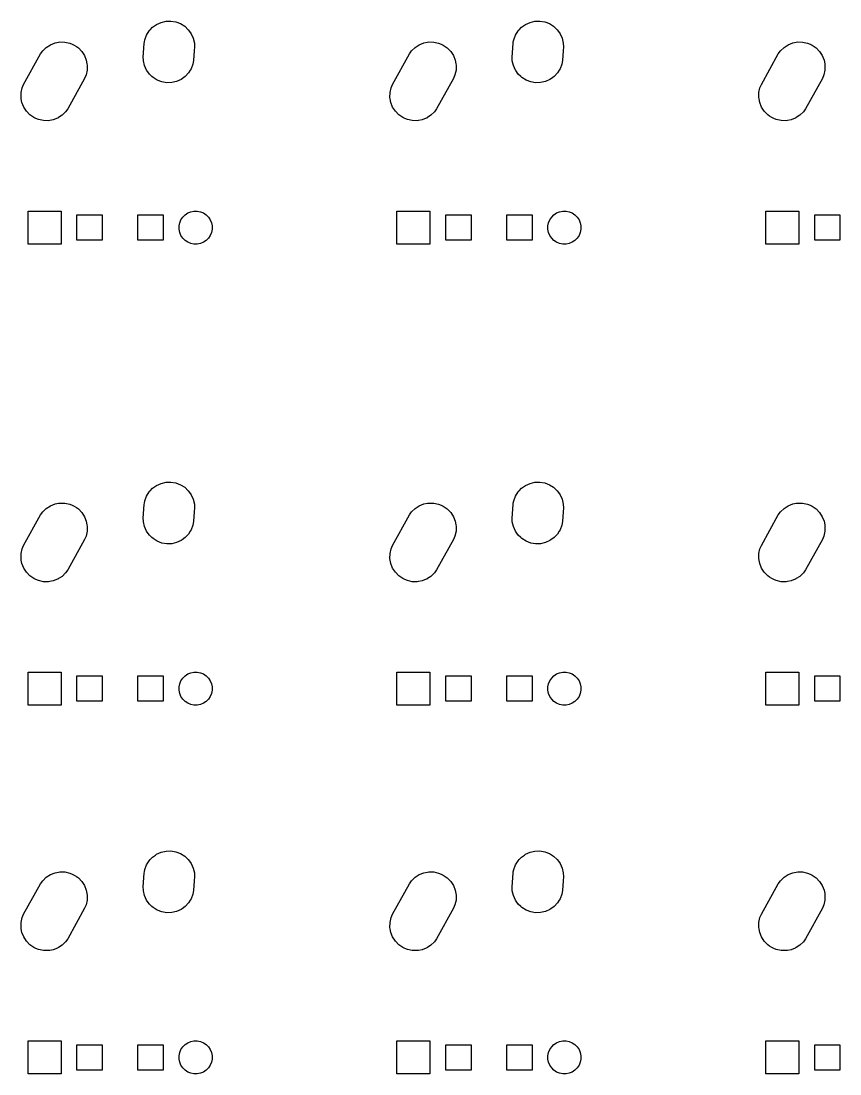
# Model space of a CAD drawing. Extents: x -4 to 377, y -2 to 110.
# Drawn here: x -4.4 to 37.9, y 55.3 to 109.7 of the extents above; entities that cross this region are included whole.
import ezdxf

# ---------------------------------------------------------------- set-up
doc = ezdxf.new("R2010")
doc.units = 0
doc.header["$MEASUREMENT"] = 0
doc.layers.add('BLACK', color=7, linetype='CONTINUOUS')

msp = doc.modelspace()

# ---------------------------------------------------------------- linework, layer by layer
at = {"layer": 'BLACK', "linetype": 'CONTINUOUS'}
for p, q in [((2.28195, 109.219), (2.40034, 109.344)), ((2.40034, 109.344), (2.5566, 109.456)), ((2.5566, 109.456), (2.60904, 109.493)), ((2.60904, 109.493), (2.84275, 109.598)), ((2.84275, 109.598), (3.09248, 109.656)), ((2.84275, 109.598), (2.84275, 109.598)), ((3.09248, 109.656), (3.34863, 109.664)), ((3.34863, 109.664), (3.34864, 109.664)), ((3.34864, 109.664), (3.60138, 109.621)), ((3.60138, 109.621), (3.84099, 109.53)), ((3.84099, 109.53), (4.05826, 109.394)), ((4.05826, 109.394), (4.24485, 109.219)), ((21.3319, 109.219), (21.4503, 109.344)), ((21.4503, 109.344), (21.6066, 109.456)), ((21.6066, 109.456), (21.659, 109.493)), ((21.659, 109.493), (21.8927, 109.598)), ((21.8927, 109.598), (21.8928, 109.598)), ((21.8928, 109.598), (22.1425, 109.656)), ((22.1425, 109.656), (22.3986, 109.664)), ((22.3986, 109.664), (22.3986, 109.664)), ((22.3986, 109.664), (22.6514, 109.621)), ((22.6514, 109.621), (22.891, 109.53)), ((22.891, 109.53), (23.1083, 109.394)), ((23.1083, 109.394), (23.2949, 109.219)), ((1.99787, 108.701), (2.08876, 108.941)), ((2.08876, 108.941), (2.22466, 109.158)), ((2.22466, 109.158), (2.28195, 109.219)), ((4.24485, 109.219), (4.35621, 109.062)), ((4.35621, 109.062), (4.39358, 109.01)), ((4.39358, 109.01), (4.49873, 108.776)), ((4.49873, 108.776), (4.49874, 108.776)), ((4.49874, 108.776), (4.55628, 108.527)), ((21.0479, 108.701), (21.1388, 108.941)), ((21.1388, 108.941), (21.2747, 109.158)), ((21.2747, 109.158), (21.3319, 109.219)), ((23.2949, 109.219), (23.4062, 109.062)), ((23.4062, 109.062), (23.4436, 109.01)), ((23.4436, 109.01), (23.5487, 108.776)), ((23.5487, 108.776), (23.5487, 108.776)), ((23.5487, 108.776), (23.6063, 108.527)), ((-3.27658, 108.125), (-3.09246, 108.304)), ((-3.09246, 108.304), (-2.87711, 108.443)), ((-2.87711, 108.443), (-2.63879, 108.537)), ((-2.63879, 108.537), (-2.45984, 108.57)), ((-2.45984, 108.57), (-2.38667, 108.583)), ((-2.38667, 108.583), (-2.13042, 108.579)), ((-2.13042, 108.579), (-1.87991, 108.525)), ((-1.87991, 108.525), (-1.74664, 108.467)), ((-1.74664, 108.467), (-1.64476, 108.423)), ((-1.64476, 108.423), (-1.53331, 108.346)), ((-1.53331, 108.346), (-1.434, 108.277)), ((-1.434, 108.277), (-1.434, 108.277)), ((-1.434, 108.277), (-1.25574, 108.093)), ((1.91794, 107.805), (1.96608, 108.512)), ((1.96608, 108.512), (1.97804, 108.583)), ((1.97804, 108.583), (1.99787, 108.701)), ((4.56206, 108.335), (4.5478, 108.125)), ((4.55628, 108.527), (4.56206, 108.335)), ((15.7734, 108.125), (15.9575, 108.304)), ((15.9575, 108.304), (16.1729, 108.443)), ((16.1729, 108.443), (16.4112, 108.537)), ((16.4112, 108.537), (16.5902, 108.57)), ((16.5902, 108.57), (16.6633, 108.583)), ((16.6633, 108.583), (16.9196, 108.579)), ((16.9196, 108.579), (17.1701, 108.525)), ((17.1701, 108.525), (17.3034, 108.467)), ((17.3034, 108.467), (17.4052, 108.423)), ((17.4052, 108.423), (17.5167, 108.346)), ((17.5167, 108.346), (17.616, 108.277)), ((17.616, 108.277), (17.616, 108.277)), ((17.616, 108.277), (17.7943, 108.093)), ((20.9679, 107.805), (21.0161, 108.512)), ((21.0161, 108.512), (21.028, 108.583)), ((21.028, 108.583), (21.0479, 108.701)), ((23.6121, 108.335), (23.5978, 108.125)), ((23.6063, 108.527), (23.6121, 108.335)), ((34.8234, 108.125), (35.0075, 108.304)), ((35.0075, 108.304), (35.2229, 108.443)), ((35.2229, 108.443), (35.4612, 108.537)), ((35.4612, 108.537), (35.6402, 108.57)), ((35.6402, 108.57), (35.7133, 108.583)), ((35.7133, 108.583), (35.9696, 108.579)), ((35.9696, 108.579), (36.2201, 108.525)), ((36.2201, 108.525), (36.3534, 108.467)), ((36.3534, 108.467), (36.4552, 108.423)), ((36.4552, 108.423), (36.5667, 108.346)), ((36.5667, 108.346), (36.666, 108.277)), ((36.666, 108.277), (36.666, 108.277)), ((36.666, 108.277), (36.8443, 108.093)), ((-4.25881, 106.396), (-3.38585, 107.968)), ((-3.38585, 107.968), (-3.27658, 108.125)), ((-3.27658, 108.125), (-3.27658, 108.125)), ((-1.25574, 108.093), (-1.11682, 107.878)), ((-1.11682, 107.878), (-1.02258, 107.639)), ((1.92295, 107.639), (1.91794, 107.805)), ((4.5478, 108.125), (4.51392, 107.628)), ((14.7912, 106.396), (15.6642, 107.968)), ((15.6642, 107.968), (15.7734, 108.125)), ((15.7734, 108.125), (15.7734, 108.125)), ((17.7943, 108.093), (17.9332, 107.878)), ((17.9332, 107.878), (18.0274, 107.639)), ((20.9729, 107.639), (20.9679, 107.805)), ((23.5978, 108.125), (23.5639, 107.628)), ((33.8412, 106.396), (34.7142, 107.968)), ((34.7142, 107.968), (34.8234, 108.125)), ((34.8234, 108.125), (34.8234, 108.125)), ((36.8443, 108.093), (36.9832, 107.878)), ((36.9832, 107.878), (37.0774, 107.639)), ((-0.98079, 107.131), (-1.03483, 106.88)), ((-1.02258, 107.639), (-0.98998, 107.46)), ((-0.98998, 107.46), (-0.97665, 107.387)), ((-0.97665, 107.387), (-0.98079, 107.131)), ((1.92372, 107.613), (1.92295, 107.639)), ((1.98126, 107.364), (1.92372, 107.613)), ((2.08642, 107.13), (1.98126, 107.364)), ((2.1002, 107.111), (2.08642, 107.13)), ((4.34782, 107.13), (4.25533, 106.982)), ((4.39123, 107.199), (4.34782, 107.13)), ((4.48213, 107.439), (4.39123, 107.199)), ((4.51392, 107.628), (4.48213, 107.439)), ((18.0692, 107.131), (18.0152, 106.88)), ((18.0274, 107.639), (18.06, 107.46)), ((18.06, 107.46), (18.0734, 107.387)), ((18.0734, 107.387), (18.0692, 107.131)), ((20.9737, 107.613), (20.9729, 107.639)), ((21.0313, 107.364), (20.9737, 107.613)), ((21.1364, 107.13), (21.0313, 107.364)), ((21.1502, 107.111), (21.1364, 107.13)), ((23.3978, 107.13), (23.3053, 106.982)), ((23.4412, 107.199), (23.3978, 107.13)), ((23.5321, 107.439), (23.4412, 107.199)), ((23.5639, 107.628), (23.5321, 107.439)), ((37.1192, 107.131), (37.0652, 106.88)), ((37.0774, 107.639), (37.11, 107.46)), ((37.11, 107.46), (37.1234, 107.387)), ((37.1234, 107.387), (37.1192, 107.131)), ((-1.11119, 106.704), (-1.98415, 105.132)), ((-1.03483, 106.88), (-1.11119, 106.704)), ((2.23515, 106.921), (2.1002, 107.111)), ((2.3687, 106.796), (2.23515, 106.921)), ((2.42173, 106.746), (2.3687, 106.796)), ((2.63901, 106.61), (2.42173, 106.746)), ((2.87862, 106.519), (2.63901, 106.61)), ((3.87096, 106.647), (3.63725, 106.542)), ((3.94957, 106.703), (3.87096, 106.647)), ((4.07966, 106.796), (3.94957, 106.703)), ((4.25533, 106.982), (4.07966, 106.796)), ((17.9388, 106.704), (17.0658, 105.132)), ((18.0152, 106.88), (17.9388, 106.704)), ((21.2851, 106.921), (21.1502, 107.111)), ((21.4187, 106.796), (21.2851, 106.921)), ((21.4717, 106.746), (21.4187, 106.796)), ((21.689, 106.61), (21.4717, 106.746)), ((21.9286, 106.519), (21.689, 106.61)), ((22.921, 106.647), (22.6873, 106.542)), ((22.9996, 106.703), (22.921, 106.647)), ((23.1297, 106.796), (22.9996, 106.703)), ((23.3053, 106.982), (23.1297, 106.796)), ((36.9888, 106.704), (36.1158, 105.132)), ((37.0652, 106.88), (36.9888, 106.704)), ((-4.38921, 105.969), (-4.33517, 106.22)), ((-4.33517, 106.22), (-4.25881, 106.396)), ((3.13136, 106.476), (2.87862, 106.519)), ((3.13137, 106.476), (3.13136, 106.476)), ((3.38752, 106.484), (3.13137, 106.476)), ((3.63725, 106.542), (3.38752, 106.484)), ((3.63725, 106.542), (3.63725, 106.542)), ((14.6608, 105.969), (14.7148, 106.22)), ((14.7148, 106.22), (14.7912, 106.396)), ((22.1814, 106.476), (21.9286, 106.519)), ((22.4375, 106.484), (22.1814, 106.476)), ((22.1814, 106.476), (22.1814, 106.476)), ((22.6872, 106.542), (22.4375, 106.484)), ((22.6873, 106.542), (22.6872, 106.542)), ((33.7108, 105.969), (33.7648, 106.22)), ((33.7648, 106.22), (33.8412, 106.396)), ((-4.39335, 105.713), (-4.38921, 105.969)), ((-4.38002, 105.64), (-4.39335, 105.713)), ((-4.34742, 105.461), (-4.38002, 105.64)), ((14.6566, 105.713), (14.6608, 105.969)), ((14.67, 105.64), (14.6566, 105.713)), ((14.7026, 105.461), (14.67, 105.64)), ((33.7066, 105.713), (33.7108, 105.969)), ((33.72, 105.64), (33.7066, 105.713)), ((33.7526, 105.461), (33.72, 105.64)), ((-4.25318, 105.222), (-4.34742, 105.461)), ((-4.11426, 105.007), (-4.25318, 105.222)), ((-3.936, 104.823), (-4.11426, 105.007)), ((-2.09342, 104.975), (-2.27754, 104.796)), ((-1.98415, 105.132), (-2.09342, 104.975)), ((-2.09342, 104.975), (-2.09342, 104.975)), ((14.7968, 105.222), (14.7026, 105.461)), ((14.9357, 105.007), (14.7968, 105.222)), ((15.114, 104.823), (14.9357, 105.007)), ((16.9566, 104.975), (16.7725, 104.796)), ((17.0658, 105.132), (16.9566, 104.975)), ((16.9566, 104.975), (16.9566, 104.975)), ((33.8468, 105.222), (33.7526, 105.461)), ((33.9857, 105.007), (33.8468, 105.222)), ((34.164, 104.823), (33.9857, 105.007)), ((36.0066, 104.975), (35.8225, 104.796)), ((36.1158, 105.132), (36.0066, 104.975)), ((36.0066, 104.975), (36.0066, 104.975)), ((-3.83669, 104.754), (-3.936, 104.823)), ((-3.936, 104.823), (-3.936, 104.823)), ((-3.72524, 104.677), (-3.83669, 104.754)), ((-3.62336, 104.633), (-3.72524, 104.677)), ((-3.49009, 104.575), (-3.62336, 104.633)), ((-3.23957, 104.521), (-3.49009, 104.575)), ((-2.98333, 104.517), (-3.23957, 104.521)), ((-2.91016, 104.53), (-2.98333, 104.517)), ((-2.73121, 104.563), (-2.91016, 104.53)), ((-2.51545, 104.648), (-2.73121, 104.563)), ((-2.49289, 104.657), (-2.51545, 104.648)), ((-2.46205, 104.677), (-2.49289, 104.657)), ((-2.27754, 104.796), (-2.46205, 104.677)), ((15.2133, 104.754), (15.114, 104.823)), ((15.114, 104.823), (15.114, 104.823)), ((15.3248, 104.677), (15.2133, 104.754)), ((15.4266, 104.633), (15.3248, 104.677)), ((15.5599, 104.575), (15.4266, 104.633)), ((15.8104, 104.521), (15.5599, 104.575)), ((16.0667, 104.517), (15.8104, 104.521)), ((16.1398, 104.53), (16.0667, 104.517)), ((16.3188, 104.563), (16.1398, 104.53)), ((16.5345, 104.648), (16.3188, 104.563)), ((16.5571, 104.657), (16.5345, 104.648)), ((16.588, 104.677), (16.5571, 104.657)), ((16.7725, 104.796), (16.588, 104.677)), ((34.2633, 104.754), (34.164, 104.823)), ((34.164, 104.823), (34.164, 104.823)), ((34.3748, 104.677), (34.2633, 104.754)), ((34.4766, 104.633), (34.3748, 104.677)), ((34.6099, 104.575), (34.4766, 104.633)), ((34.8604, 104.521), (34.6099, 104.575)), ((35.1167, 104.517), (34.8604, 104.521)), ((35.1898, 104.53), (35.1167, 104.517)), ((35.3688, 104.563), (35.1898, 104.53)), ((35.5845, 104.648), (35.3688, 104.563)), ((35.6071, 104.657), (35.5845, 104.648)), ((35.638, 104.677), (35.6071, 104.657)), ((35.8225, 104.796), (35.638, 104.677)), ((-4.031, 98.149), (-4.031, 99.851)), ((-4.031, 99.851), (-2.329, 99.851)), ((-2.329, 99.851), (-2.329, 98.149)), ((-1.506, 98.349), (-1.506, 99.651)), ((-1.506, 99.651), (-0.204, 99.651)), ((-0.204, 99.651), (-0.204, 98.349)), ((1.644, 98.349), (1.644, 99.651)), ((1.644, 99.651), (2.946, 99.651)), ((2.946, 99.651), (2.946, 98.349)), ((3.86585, 99.4031), (3.95898, 99.5425)), ((3.95898, 99.5425), (4.07752, 99.661)), ((4.07752, 99.661), (4.2169, 99.7541)), ((4.2169, 99.7541), (4.37177, 99.8183)), ((4.37177, 99.8183), (4.53618, 99.851)), ((4.53618, 99.851), (4.70382, 99.851)), ((4.70382, 99.851), (4.86823, 99.8183)), ((4.86823, 99.8183), (5.0231, 99.7541)), ((5.0231, 99.7541), (5.16248, 99.661)), ((5.16248, 99.661), (5.28102, 99.5425)), ((5.28102, 99.5425), (5.37415, 99.4031)), ((15.019, 98.149), (15.019, 99.851)), ((15.019, 99.851), (16.721, 99.851)), ((16.721, 99.851), (16.721, 98.149)), ((17.544, 98.349), (17.544, 99.651)), ((17.544, 99.651), (18.846, 99.651)), ((18.846, 99.651), (18.846, 98.349)), ((20.694, 98.349), (20.694, 99.651)), ((20.694, 99.651), (21.996, 99.651)), ((21.996, 99.651), (21.996, 98.349)), ((22.9159, 99.4031), (23.009, 99.5425)), ((23.009, 99.5425), (23.1275, 99.661)), ((23.1275, 99.661), (23.2669, 99.7541)), ((23.2669, 99.7541), (23.4218, 99.8183)), ((23.4218, 99.8183), (23.5862, 99.851)), ((23.5862, 99.851), (23.7538, 99.851)), ((23.7538, 99.851), (23.9182, 99.8183)), ((23.9182, 99.8183), (24.0731, 99.7541)), ((24.0731, 99.7541), (24.2125, 99.661)), ((24.2125, 99.661), (24.331, 99.5425)), ((24.331, 99.5425), (24.4241, 99.4031)), ((34.069, 98.149), (34.069, 99.851)), ((34.069, 99.851), (35.771, 99.851)), ((35.771, 99.851), (35.771, 98.149)), ((36.594, 98.349), (36.594, 99.651)), ((36.594, 99.651), (37.896, 99.651)), ((37.896, 99.651), (37.896, 98.349)), ((3.769, 99.0838), (3.8017, 99.2482)), ((3.769, 98.9162), (3.769, 99.0838)), ((3.8017, 99.2482), (3.86585, 99.4031)), ((5.37415, 99.4031), (5.4383, 99.2482)), ((5.4383, 99.2482), (5.471, 99.0838)), ((5.471, 99.0838), (5.471, 98.9162)), ((22.819, 99.0838), (22.8517, 99.2482)), ((22.819, 98.9162), (22.819, 99.0838)), ((22.8517, 99.2482), (22.9159, 99.4031)), ((24.4241, 99.4031), (24.4883, 99.2482)), ((24.4883, 99.2482), (24.521, 99.0838)), ((24.521, 99.0838), (24.521, 98.9162)), ((3.8017, 98.7518), (3.769, 98.9162)), ((3.86585, 98.5969), (3.8017, 98.7518)), ((3.95898, 98.4575), (3.86585, 98.5969)), ((4.07752, 98.339), (3.95898, 98.4575)), ((5.28102, 98.4575), (5.16248, 98.339)), ((5.37415, 98.5969), (5.28102, 98.4575)), ((5.4383, 98.7518), (5.37415, 98.5969)), ((5.471, 98.9162), (5.4383, 98.7518)), ((22.8517, 98.7518), (22.819, 98.9162)), ((22.9159, 98.5969), (22.8517, 98.7518)), ((23.009, 98.4575), (22.9159, 98.5969)), ((23.1275, 98.339), (23.009, 98.4575)), ((24.331, 98.4575), (24.2125, 98.339)), ((24.4241, 98.5969), (24.331, 98.4575)), ((24.4883, 98.7518), (24.4241, 98.5969)), ((24.521, 98.9162), (24.4883, 98.7518)), ((-2.329, 98.149), (-4.031, 98.149)), ((-0.204, 98.349), (-1.506, 98.349)), ((2.946, 98.349), (1.644, 98.349)), ((4.2169, 98.2459), (4.07752, 98.339)), ((4.37177, 98.1817), (4.2169, 98.2459)), ((4.53618, 98.149), (4.37177, 98.1817)), ((4.70382, 98.149), (4.53618, 98.149)), ((4.86823, 98.1817), (4.70382, 98.149)), ((5.0231, 98.2459), (4.86823, 98.1817)), ((5.16248, 98.339), (5.0231, 98.2459)), ((16.721, 98.149), (15.019, 98.149)), ((18.846, 98.349), (17.544, 98.349)), ((21.996, 98.349), (20.694, 98.349)), ((23.2669, 98.2459), (23.1275, 98.339)), ((23.4218, 98.1817), (23.2669, 98.2459)), ((23.5862, 98.149), (23.4218, 98.1817)), ((23.7538, 98.149), (23.5862, 98.149)), ((23.9182, 98.1817), (23.7538, 98.149)), ((24.0731, 98.2459), (23.9182, 98.1817)), ((24.2125, 98.339), (24.0731, 98.2459)), ((35.771, 98.149), (34.069, 98.149)), ((37.896, 98.349), (36.594, 98.349)), ((2.22466, 85.3479), (2.28195, 85.4087)), ((2.28195, 85.4087), (2.40034, 85.5345)), ((2.40034, 85.5345), (2.5566, 85.6458)), ((2.5566, 85.6458), (2.60904, 85.6832)), ((2.60904, 85.6832), (2.84275, 85.7883)), ((2.84275, 85.7883), (3.09248, 85.8459)), ((2.84275, 85.7883), (2.84275, 85.7883)), ((3.09248, 85.8459), (3.34863, 85.8536)), ((3.34863, 85.8536), (3.34864, 85.8536)), ((3.34864, 85.8536), (3.60138, 85.8112)), ((3.60138, 85.8112), (3.84099, 85.7203)), ((3.84099, 85.7203), (4.05826, 85.5844)), ((4.05826, 85.5844), (4.24485, 85.4087)), ((4.24485, 85.4087), (4.35621, 85.2524)), ((21.2747, 85.3479), (21.3319, 85.4087)), ((21.3319, 85.4087), (21.4503, 85.5345)), ((21.4503, 85.5345), (21.6066, 85.6458)), ((21.6066, 85.6458), (21.659, 85.6832)), ((21.659, 85.6832), (21.8927, 85.7883)), ((21.8927, 85.7883), (21.8928, 85.7883)), ((21.8928, 85.7883), (22.1425, 85.8459)), ((22.1425, 85.8459), (22.3986, 85.8536)), ((22.3986, 85.8536), (22.3986, 85.8536)), ((22.3986, 85.8536), (22.6514, 85.8112)), ((22.6514, 85.8112), (22.891, 85.7203)), ((22.891, 85.7203), (23.1083, 85.5844)), ((23.1083, 85.5844), (23.2949, 85.4087)), ((23.2949, 85.4087), (23.4062, 85.2524)), ((1.97804, 84.7729), (1.99787, 84.891)), ((1.99787, 84.891), (2.08876, 85.1306)), ((2.08876, 85.1306), (2.22466, 85.3479)), ((4.35621, 85.2524), (4.39358, 85.2)), ((4.39358, 85.2), (4.49873, 84.9663)), ((4.49873, 84.9663), (4.49874, 84.9663)), ((4.49874, 84.9663), (4.55628, 84.7166)), ((21.028, 84.7729), (21.0479, 84.891)), ((21.0479, 84.891), (21.1388, 85.1306)), ((21.1388, 85.1306), (21.2747, 85.3479)), ((23.4062, 85.2524), (23.4436, 85.2)), ((23.4436, 85.2), (23.5487, 84.9663)), ((23.5487, 84.9663), (23.5487, 84.9663)), ((23.5487, 84.9663), (23.6063, 84.7166)), ((-3.38585, 84.1575), (-3.27658, 84.3155)), ((-3.27658, 84.3155), (-3.09246, 84.4938)), ((-3.27658, 84.3155), (-3.27658, 84.3155)), ((-3.09246, 84.4938), (-2.87711, 84.6327)), ((-2.87711, 84.6327), (-2.63879, 84.7269)), ((-2.63879, 84.7269), (-2.45984, 84.7595)), ((-2.45984, 84.7595), (-2.38667, 84.7729)), ((-2.38667, 84.7729), (-2.13042, 84.7687)), ((-2.13042, 84.7687), (-1.87991, 84.7147)), ((-1.87991, 84.7147), (-1.74664, 84.6569)), ((-1.74664, 84.6569), (-1.64476, 84.6128)), ((-1.64476, 84.6128), (-1.53331, 84.5357)), ((-1.53331, 84.5357), (-1.434, 84.467)), ((-1.434, 84.467), (-1.434, 84.467)), ((-1.434, 84.467), (-1.25574, 84.2829)), ((-1.25574, 84.2829), (-1.11682, 84.0675)), ((1.91794, 83.9954), (1.96608, 84.7016)), ((1.96608, 84.7016), (1.97804, 84.7729)), ((4.5478, 84.3155), (4.51392, 83.8184)), ((4.56206, 84.5246), (4.5478, 84.3155)), ((4.55628, 84.7166), (4.56206, 84.5246)), ((15.6642, 84.1575), (15.7734, 84.3155)), ((15.7734, 84.3155), (15.9575, 84.4938)), ((15.7734, 84.3155), (15.7734, 84.3155)), ((15.9575, 84.4938), (16.1729, 84.6327)), ((16.1729, 84.6327), (16.4112, 84.7269)), ((16.4112, 84.7269), (16.5902, 84.7595)), ((16.5902, 84.7595), (16.6633, 84.7729)), ((16.6633, 84.7729), (16.9196, 84.7687)), ((16.9196, 84.7687), (17.1701, 84.7147)), ((17.1701, 84.7147), (17.3034, 84.6569)), ((17.3034, 84.6569), (17.4052, 84.6128)), ((17.4052, 84.6128), (17.5167, 84.5357)), ((17.5167, 84.5357), (17.616, 84.467)), ((17.616, 84.467), (17.616, 84.467)), ((17.616, 84.467), (17.7943, 84.2829)), ((17.7943, 84.2829), (17.9332, 84.0675)), ((20.9679, 83.9954), (21.0161, 84.7016)), ((21.0161, 84.7016), (21.028, 84.7729)), ((23.5978, 84.3155), (23.5639, 83.8184)), ((23.6121, 84.5246), (23.5978, 84.3155)), ((23.6063, 84.7166), (23.6121, 84.5246)), ((34.7142, 84.1575), (34.8234, 84.3155)), ((34.8234, 84.3155), (35.0075, 84.4938)), ((34.8234, 84.3155), (34.8234, 84.3155)), ((35.0075, 84.4938), (35.2229, 84.6327)), ((35.2229, 84.6327), (35.4612, 84.7269)), ((35.4612, 84.7269), (35.6402, 84.7595)), ((35.6402, 84.7595), (35.7133, 84.7729)), ((35.7133, 84.7729), (35.9696, 84.7687)), ((35.9696, 84.7687), (36.2201, 84.7147)), ((36.2201, 84.7147), (36.3534, 84.6569)), ((36.3534, 84.6569), (36.4552, 84.6128)), ((36.4552, 84.6128), (36.5667, 84.5357)), ((36.5667, 84.5357), (36.666, 84.467)), ((36.666, 84.467), (36.666, 84.467)), ((36.666, 84.467), (36.8443, 84.2829)), ((36.8443, 84.2829), (36.9832, 84.0675)), ((-4.25881, 82.5859), (-3.38585, 84.1575)), ((-1.11682, 84.0675), (-1.02258, 83.8292)), ((-1.02258, 83.8292), (-0.98998, 83.6502)), ((1.92295, 83.8292), (1.91794, 83.9954)), ((1.92372, 83.8034), (1.92295, 83.8292)), ((1.98126, 83.5537), (1.92372, 83.8034)), ((4.51392, 83.8184), (4.48213, 83.629)), ((14.7912, 82.5859), (15.6642, 84.1575)), ((17.9332, 84.0675), (18.0274, 83.8292)), ((18.0274, 83.8292), (18.06, 83.6502)), ((20.9729, 83.8292), (20.9679, 83.9954)), ((20.9737, 83.8034), (20.9729, 83.8292)), ((21.0313, 83.5537), (20.9737, 83.8034)), ((23.5639, 83.8184), (23.5321, 83.629)), ((33.8412, 82.5859), (34.7142, 84.1575)), ((36.9832, 84.0675), (37.0774, 83.8292)), ((37.0774, 83.8292), (37.11, 83.6502)), ((-0.98079, 83.3208), (-1.03483, 83.0703)), ((-0.98998, 83.6502), (-0.97665, 83.5771)), ((-0.97665, 83.5771), (-0.98079, 83.3208)), ((2.08642, 83.32), (1.98126, 83.5537)), ((2.12379, 83.2675), (2.08642, 83.32)), ((2.23515, 83.1113), (2.12379, 83.2675)), ((4.34782, 83.32), (4.25533, 83.1721)), ((4.39123, 83.3894), (4.34782, 83.32)), ((4.48213, 83.629), (4.39123, 83.3894)), ((18.0692, 83.3208), (18.0152, 83.0703)), ((18.06, 83.6502), (18.0734, 83.5771)), ((18.0734, 83.5771), (18.0692, 83.3208)), ((21.1364, 83.32), (21.0313, 83.5537)), ((21.1738, 83.2675), (21.1364, 83.32)), ((21.2851, 83.1113), (21.1738, 83.2675)), ((23.3978, 83.32), (23.3053, 83.1721)), ((23.4412, 83.3894), (23.3978, 83.32)), ((23.5321, 83.629), (23.4412, 83.3894)), ((37.1192, 83.3208), (37.0652, 83.0703)), ((37.11, 83.6502), (37.1234, 83.5771)), ((37.1234, 83.5771), (37.1192, 83.3208)), ((-1.11119, 82.8941), (-1.98415, 81.3225)), ((-1.03483, 83.0703), (-1.11119, 82.8941)), ((2.3687, 82.9855), (2.23515, 83.1113)), ((2.42173, 82.9356), (2.3687, 82.9855)), ((2.63901, 82.7997), (2.42173, 82.9356)), ((2.87862, 82.7088), (2.63901, 82.7997)), ((3.13136, 82.6664), (2.87862, 82.7088)), ((3.13137, 82.6664), (3.13136, 82.6664)), ((3.38752, 82.6741), (3.13137, 82.6664)), ((3.63725, 82.7317), (3.38752, 82.6741)), ((3.87096, 82.8368), (3.63725, 82.7317)), ((3.63725, 82.7317), (3.63725, 82.7317)), ((3.9234, 82.8742), (3.87096, 82.8368)), ((4.07966, 82.9855), (3.9234, 82.8742)), ((4.25533, 83.1721), (4.07966, 82.9855)), ((17.9388, 82.8941), (17.0658, 81.3225)), ((18.0152, 83.0703), (17.9388, 82.8941)), ((21.4187, 82.9855), (21.2851, 83.1113)), ((21.4717, 82.9356), (21.4187, 82.9855)), ((21.689, 82.7997), (21.4717, 82.9356)), ((21.9286, 82.7088), (21.689, 82.7997)), ((22.1814, 82.6664), (21.9286, 82.7088)), ((22.4375, 82.6741), (22.1814, 82.6664)), ((22.1814, 82.6664), (22.1814, 82.6664)), ((22.6872, 82.7317), (22.4375, 82.6741)), ((22.6873, 82.7317), (22.6872, 82.7317)), ((22.921, 82.8368), (22.6873, 82.7317)), ((22.9734, 82.8742), (22.921, 82.8368)), ((23.1297, 82.9855), (22.9734, 82.8742)), ((23.3053, 83.1721), (23.1297, 82.9855)), ((36.9888, 82.8941), (36.1158, 81.3225)), ((37.0652, 83.0703), (36.9888, 82.8941)), ((-4.39335, 81.9029), (-4.38921, 82.1592)), ((-4.38921, 82.1592), (-4.33517, 82.4097)), ((-4.33517, 82.4097), (-4.25881, 82.5859)), ((14.6566, 81.9029), (14.6608, 82.1592)), ((14.6608, 82.1592), (14.7148, 82.4097)), ((14.7148, 82.4097), (14.7912, 82.5859)), ((33.7066, 81.9029), (33.7108, 82.1592)), ((33.7108, 82.1592), (33.7648, 82.4097)), ((33.7648, 82.4097), (33.8412, 82.5859)), ((-4.38002, 81.8298), (-4.39335, 81.9029)), ((-4.34742, 81.6508), (-4.38002, 81.8298)), ((-4.25318, 81.4125), (-4.34742, 81.6508)), ((14.67, 81.8298), (14.6566, 81.9029)), ((14.7026, 81.6508), (14.67, 81.8298)), ((14.7968, 81.4125), (14.7026, 81.6508)), ((33.72, 81.8298), (33.7066, 81.9029)), ((33.7526, 81.6508), (33.72, 81.8298)), ((33.8468, 81.4125), (33.7526, 81.6508)), ((-4.11426, 81.1971), (-4.25318, 81.4125)), ((-3.936, 81.013), (-4.11426, 81.1971)), ((-2.09342, 81.1645), (-2.27754, 80.9862)), ((-1.98415, 81.3225), (-2.09342, 81.1645)), ((-2.09342, 81.1645), (-2.09342, 81.1645)), ((14.9357, 81.1971), (14.7968, 81.4125)), ((15.114, 81.013), (14.9357, 81.1971)), ((16.9566, 81.1645), (16.7725, 80.9862)), ((17.0658, 81.3225), (16.9566, 81.1645)), ((16.9566, 81.1645), (16.9566, 81.1645)), ((33.9857, 81.1971), (33.8468, 81.4125)), ((34.164, 81.013), (33.9857, 81.1971)), ((36.0066, 81.1645), (35.8225, 80.9862)), ((36.1158, 81.3225), (36.0066, 81.1645)), ((36.0066, 81.1645), (36.0066, 81.1645)), ((-3.83669, 80.9443), (-3.936, 81.013)), ((-3.936, 81.013), (-3.936, 81.013)), ((-3.72524, 80.8672), (-3.83669, 80.9443)), ((-3.62336, 80.8231), (-3.72524, 80.8672)), ((-3.49009, 80.7653), (-3.62336, 80.8231)), ((-3.23957, 80.7113), (-3.49009, 80.7653)), ((-2.98333, 80.7071), (-3.23957, 80.7113)), ((-2.91016, 80.7205), (-2.98333, 80.7071)), ((-2.73121, 80.7531), (-2.91016, 80.7205)), ((-2.51545, 80.8384), (-2.73121, 80.7531)), ((-2.49289, 80.8473), (-2.51545, 80.8384)), ((-2.46205, 80.8672), (-2.49289, 80.8473)), ((-2.27754, 80.9862), (-2.46205, 80.8672)), ((15.2133, 80.9443), (15.114, 81.013)), ((15.114, 81.013), (15.114, 81.013)), ((15.3248, 80.8672), (15.2133, 80.9443)), ((15.4266, 80.8231), (15.3248, 80.8672)), ((15.5599, 80.7653), (15.4266, 80.8231)), ((15.8104, 80.7113), (15.5599, 80.7653)), ((16.0667, 80.7071), (15.8104, 80.7113)), ((16.1398, 80.7205), (16.0667, 80.7071)), ((16.3188, 80.7531), (16.1398, 80.7205)), ((16.5345, 80.8384), (16.3188, 80.7531)), ((16.5571, 80.8473), (16.5345, 80.8384)), ((16.588, 80.8672), (16.5571, 80.8473)), ((16.7725, 80.9862), (16.588, 80.8672)), ((34.2633, 80.9443), (34.164, 81.013)), ((34.164, 81.013), (34.164, 81.013)), ((34.3748, 80.8672), (34.2633, 80.9443)), ((34.4766, 80.8231), (34.3748, 80.8672)), ((34.6099, 80.7653), (34.4766, 80.8231)), ((34.8604, 80.7113), (34.6099, 80.7653)), ((35.1167, 80.7071), (34.8604, 80.7113)), ((35.1898, 80.7205), (35.1167, 80.7071)), ((35.3688, 80.7531), (35.1898, 80.7205)), ((35.5845, 80.8384), (35.3688, 80.7531)), ((35.6071, 80.8473), (35.5845, 80.8384)), ((35.638, 80.8672), (35.6071, 80.8473)), ((35.8225, 80.9862), (35.638, 80.8672)), ((-4.031, 74.339), (-4.031, 76.041)), ((-4.031, 76.041), (-2.329, 76.041)), ((-2.329, 76.041), (-2.329, 74.339)), ((-1.506, 74.539), (-1.506, 75.841)), ((-1.506, 75.841), (-0.204, 75.841)), ((-0.204, 75.841), (-0.204, 74.539)), ((1.644, 74.539), (1.644, 75.841)), ((1.644, 75.841), (2.946, 75.841)), ((2.946, 75.841), (2.946, 74.539)), ((3.8017, 75.4382), (3.86585, 75.5931)), ((3.86585, 75.5931), (3.95898, 75.7325)), ((3.95898, 75.7325), (4.07752, 75.851)), ((4.07752, 75.851), (4.2169, 75.9441)), ((4.2169, 75.9441), (4.37177, 76.0083)), ((4.37177, 76.0083), (4.53618, 76.041)), ((4.53618, 76.041), (4.70382, 76.041)), ((4.70382, 76.041), (4.86823, 76.0083)), ((4.86823, 76.0083), (5.0231, 75.9441)), ((5.0231, 75.9441), (5.16248, 75.851)), ((5.16248, 75.851), (5.28102, 75.7325)), ((5.28102, 75.7325), (5.37415, 75.5931)), ((5.37415, 75.5931), (5.4383, 75.4382)), ((15.019, 74.339), (15.019, 76.041)), ((15.019, 76.041), (16.721, 76.041)), ((16.721, 76.041), (16.721, 74.339)), ((17.544, 74.539), (17.544, 75.841)), ((17.544, 75.841), (18.846, 75.841)), ((18.846, 75.841), (18.846, 74.539)), ((20.694, 74.539), (20.694, 75.841)), ((20.694, 75.841), (21.996, 75.841)), ((21.996, 75.841), (21.996, 74.539)), ((22.8517, 75.4382), (22.9159, 75.5931)), ((22.9159, 75.5931), (23.009, 75.7325)), ((23.009, 75.7325), (23.1275, 75.851)), ((23.1275, 75.851), (23.2669, 75.9441)), ((23.2669, 75.9441), (23.4218, 76.0083)), ((23.4218, 76.0083), (23.5862, 76.041)), ((23.5862, 76.041), (23.7538, 76.041)), ((23.7538, 76.041), (23.9182, 76.0083)), ((23.9182, 76.0083), (24.0731, 75.9441)), ((24.0731, 75.9441), (24.2125, 75.851)), ((24.2125, 75.851), (24.331, 75.7325)), ((24.331, 75.7325), (24.4241, 75.5931)), ((24.4241, 75.5931), (24.4883, 75.4382)), ((34.069, 74.339), (34.069, 76.041)), ((34.069, 76.041), (35.771, 76.041)), ((35.771, 76.041), (35.771, 74.339)), ((36.594, 74.539), (36.594, 75.841)), ((36.594, 75.841), (37.896, 75.841)), ((37.896, 75.841), (37.896, 74.539)), ((3.769, 75.2738), (3.8017, 75.4382)), ((3.769, 75.1062), (3.769, 75.2738)), ((3.8017, 74.9418), (3.769, 75.1062)), ((5.4383, 75.4382), (5.471, 75.2738)), ((5.471, 75.1062), (5.4383, 74.9418)), ((5.471, 75.2738), (5.471, 75.1062)), ((22.819, 75.2738), (22.8517, 75.4382)), ((22.819, 75.1062), (22.819, 75.2738)), ((22.8517, 74.9418), (22.819, 75.1062)), ((24.4883, 75.4382), (24.521, 75.2738)), ((24.521, 75.1062), (24.4883, 74.9418)), ((24.521, 75.2738), (24.521, 75.1062)), ((-0.204, 74.539), (-1.506, 74.539)), ((2.946, 74.539), (1.644, 74.539)), ((3.86585, 74.7869), (3.8017, 74.9418)), ((3.95898, 74.6475), (3.86585, 74.7869)), ((4.07752, 74.529), (3.95898, 74.6475)), ((4.2169, 74.4359), (4.07752, 74.529)), ((5.16248, 74.529), (5.0231, 74.4359)), ((5.28102, 74.6475), (5.16248, 74.529)), ((5.37415, 74.7869), (5.28102, 74.6475)), ((5.4383, 74.9418), (5.37415, 74.7869)), ((18.846, 74.539), (17.544, 74.539)), ((21.996, 74.539), (20.694, 74.539)), ((22.9159, 74.7869), (22.8517, 74.9418)), ((23.009, 74.6475), (22.9159, 74.7869)), ((23.1275, 74.529), (23.009, 74.6475)), ((23.2669, 74.4359), (23.1275, 74.529)), ((24.2125, 74.529), (24.0731, 74.4359)), ((24.331, 74.6475), (24.2125, 74.529)), ((24.4241, 74.7869), (24.331, 74.6475)), ((24.4883, 74.9418), (24.4241, 74.7869)), ((37.896, 74.539), (36.594, 74.539)), ((-2.329, 74.339), (-4.031, 74.339)), ((4.37177, 74.3717), (4.2169, 74.4359)), ((4.53618, 74.339), (4.37177, 74.3717)), ((4.70382, 74.339), (4.53618, 74.339)), ((4.86823, 74.3717), (4.70382, 74.339)), ((5.0231, 74.4359), (4.86823, 74.3717)), ((16.721, 74.339), (15.019, 74.339)), ((23.4218, 74.3717), (23.2669, 74.4359)), ((23.5862, 74.339), (23.4218, 74.3717)), ((23.7538, 74.339), (23.5862, 74.339)), ((23.9182, 74.3717), (23.7538, 74.339)), ((24.0731, 74.4359), (23.9182, 74.3717)), ((35.771, 74.339), (34.069, 74.339)), ((2.22466, 66.2979), (2.28195, 66.3587)), ((2.28195, 66.3587), (2.40034, 66.4845)), ((2.40034, 66.4845), (2.5566, 66.5958)), ((2.5566, 66.5958), (2.60904, 66.6332)), ((2.60904, 66.6332), (2.84275, 66.7383)), ((2.84275, 66.7383), (3.09248, 66.7959)), ((2.84275, 66.7383), (2.84275, 66.7383)), ((3.09248, 66.7959), (3.34863, 66.8036)), ((3.34863, 66.8036), (3.34864, 66.8036)), ((3.34864, 66.8036), (3.60138, 66.7612)), ((3.60138, 66.7612), (3.84099, 66.6703)), ((3.84099, 66.6703), (4.05826, 66.5344)), ((4.05826, 66.5344), (4.24485, 66.3587)), ((4.24485, 66.3587), (4.35621, 66.2024)), ((21.2747, 66.2979), (21.3319, 66.3587)), ((21.3319, 66.3587), (21.4503, 66.4845)), ((21.4503, 66.4845), (21.6066, 66.5958)), ((21.6066, 66.5958), (21.659, 66.6332)), ((21.659, 66.6332), (21.8927, 66.7383)), ((21.8927, 66.7383), (21.8928, 66.7383)), ((21.8928, 66.7383), (22.1425, 66.7959)), ((22.1425, 66.7959), (22.3986, 66.8036)), ((22.3986, 66.8036), (22.3986, 66.8036)), ((22.3986, 66.8036), (22.6514, 66.7612)), ((22.6514, 66.7612), (22.891, 66.6703)), ((22.891, 66.6703), (23.1083, 66.5344)), ((23.1083, 66.5344), (23.2949, 66.3587)), ((23.2949, 66.3587), (23.4062, 66.2024)), ((1.97804, 65.7229), (1.99787, 65.841)), ((1.99787, 65.841), (2.08876, 66.0806)), ((2.08876, 66.0806), (2.22466, 66.2979)), ((4.35621, 66.2024), (4.39358, 66.15)), ((4.39358, 66.15), (4.49873, 65.9163)), ((4.49873, 65.9163), (4.49874, 65.9163)), ((4.49874, 65.9163), (4.55628, 65.6666)), ((21.028, 65.7229), (21.0479, 65.841)), ((21.0479, 65.841), (21.1388, 66.0806)), ((21.1388, 66.0806), (21.2747, 66.2979)), ((23.4062, 66.2024), (23.4436, 66.15)), ((23.4436, 66.15), (23.5487, 65.9163)), ((23.5487, 65.9163), (23.5487, 65.9163)), ((23.5487, 65.9163), (23.6063, 65.6666)), ((-3.38585, 65.1075), (-3.27658, 65.2655)), ((-3.27658, 65.2655), (-3.09246, 65.4438)), ((-3.27658, 65.2655), (-3.27658, 65.2655)), ((-3.09246, 65.4438), (-2.87711, 65.5827)), ((-2.87711, 65.5827), (-2.63879, 65.6769)), ((-2.63879, 65.6769), (-2.45984, 65.7095)), ((-2.45984, 65.7095), (-2.38667, 65.7229)), ((-2.38667, 65.7229), (-2.13042, 65.7187)), ((-2.13042, 65.7187), (-1.87991, 65.6647)), ((-1.87991, 65.6647), (-1.74664, 65.6069)), ((-1.74664, 65.6069), (-1.64476, 65.5628)), ((-1.64476, 65.5628), (-1.53331, 65.4857)), ((-1.53331, 65.4857), (-1.434, 65.417)), ((-1.434, 65.417), (-1.434, 65.417)), ((-1.434, 65.417), (-1.25574, 65.2329)), ((1.91794, 64.9454), (1.96608, 65.6516)), ((1.96608, 65.6516), (1.97804, 65.7229)), ((4.5478, 65.2655), (4.51392, 64.7684)), ((4.56206, 65.4746), (4.5478, 65.2655)), ((4.55628, 65.6666), (4.56206, 65.4746)), ((15.6642, 65.1075), (15.7734, 65.2655)), ((15.7734, 65.2655), (15.9575, 65.4438)), ((15.7734, 65.2655), (15.7734, 65.2655)), ((15.9575, 65.4438), (16.1729, 65.5827)), ((16.1729, 65.5827), (16.4112, 65.6769)), ((16.4112, 65.6769), (16.5902, 65.7095)), ((16.5902, 65.7095), (16.6633, 65.7229)), ((16.6633, 65.7229), (16.9196, 65.7187)), ((16.9196, 65.7187), (17.1701, 65.6647)), ((17.1701, 65.6647), (17.3034, 65.6069)), ((17.3034, 65.6069), (17.4052, 65.5628)), ((17.4052, 65.5628), (17.5167, 65.4857)), ((17.5167, 65.4857), (17.616, 65.417)), ((17.616, 65.417), (17.616, 65.417)), ((17.616, 65.417), (17.7943, 65.2329)), ((20.9679, 64.9454), (21.0161, 65.6516)), ((21.0161, 65.6516), (21.028, 65.7229)), ((23.5978, 65.2655), (23.5639, 64.7684)), ((23.6121, 65.4746), (23.5978, 65.2655)), ((23.6063, 65.6666), (23.6121, 65.4746)), ((34.7142, 65.1075), (34.8234, 65.2655)), ((34.8234, 65.2655), (35.0075, 65.4438)), ((34.8234, 65.2655), (34.8234, 65.2655)), ((35.0075, 65.4438), (35.2229, 65.5827)), ((35.2229, 65.5827), (35.4612, 65.6769)), ((35.4612, 65.6769), (35.6402, 65.7095)), ((35.6402, 65.7095), (35.7133, 65.7229)), ((35.7133, 65.7229), (35.9696, 65.7187)), ((35.9696, 65.7187), (36.2201, 65.6647)), ((36.2201, 65.6647), (36.3534, 65.6069)), ((36.3534, 65.6069), (36.4552, 65.5628)), ((36.4552, 65.5628), (36.5667, 65.4857)), ((36.5667, 65.4857), (36.666, 65.417)), ((36.666, 65.417), (36.666, 65.417)), ((36.666, 65.417), (36.8443, 65.2329)), ((-4.25881, 63.5359), (-3.38585, 65.1075)), ((-1.25574, 65.2329), (-1.11682, 65.0175)), ((-1.11682, 65.0175), (-1.02258, 64.7792)), ((-1.02258, 64.7792), (-0.98998, 64.6002)), ((1.92295, 64.7792), (1.91794, 64.9454)), ((1.92372, 64.7534), (1.92295, 64.7792)), ((1.98126, 64.5037), (1.92372, 64.7534)), ((4.51392, 64.7684), (4.48213, 64.579)), ((14.7912, 63.5359), (15.6642, 65.1075)), ((17.7943, 65.2329), (17.9332, 65.0175)), ((17.9332, 65.0175), (18.0274, 64.7792)), ((18.0274, 64.7792), (18.06, 64.6002)), ((20.9729, 64.7792), (20.9679, 64.9454)), ((20.9737, 64.7534), (20.9729, 64.7792)), ((21.0313, 64.5037), (20.9737, 64.7534)), ((23.5639, 64.7684), (23.5321, 64.579)), ((33.8412, 63.5359), (34.7142, 65.1075)), ((36.8443, 65.2329), (36.9832, 65.0175)), ((36.9832, 65.0175), (37.0774, 64.7792)), ((37.0774, 64.7792), (37.11, 64.6002)), ((-0.98079, 64.2708), (-1.03483, 64.0203)), ((-0.98998, 64.6002), (-0.97665, 64.5271)), ((-0.97665, 64.5271), (-0.98079, 64.2708)), ((2.08642, 64.27), (1.98126, 64.5037)), ((2.12379, 64.2176), (2.08642, 64.27)), ((2.23515, 64.0613), (2.12379, 64.2176)), ((4.34782, 64.27), (4.25533, 64.1221)), ((4.39123, 64.3394), (4.34782, 64.27)), ((4.48213, 64.579), (4.39123, 64.3394)), ((18.0692, 64.2708), (18.0152, 64.0203)), ((18.06, 64.6002), (18.0734, 64.5271)), ((18.0734, 64.5271), (18.0692, 64.2708)), ((21.1364, 64.27), (21.0313, 64.5037)), ((21.1738, 64.2176), (21.1364, 64.27)), ((21.2851, 64.0613), (21.1738, 64.2176)), ((23.3978, 64.27), (23.3053, 64.1221)), ((23.4412, 64.3394), (23.3978, 64.27)), ((23.5321, 64.579), (23.4412, 64.3394)), ((37.1192, 64.2708), (37.0652, 64.0203)), ((37.11, 64.6002), (37.1234, 64.5271)), ((37.1234, 64.5271), (37.1192, 64.2708)), ((-1.11119, 63.8441), (-1.98415, 62.2725)), ((-1.03483, 64.0203), (-1.11119, 63.8441)), ((2.3687, 63.9355), (2.23515, 64.0613)), ((2.42173, 63.8856), (2.3687, 63.9355)), ((2.63901, 63.7497), (2.42173, 63.8856)), ((2.87862, 63.6588), (2.63901, 63.7497)), ((3.13136, 63.6164), (2.87862, 63.6588)), ((3.38752, 63.6241), (3.13137, 63.6164)), ((3.63725, 63.6817), (3.38752, 63.6241)), ((3.87096, 63.7868), (3.63725, 63.6817)), ((3.63725, 63.6817), (3.63725, 63.6817)), ((3.9234, 63.8242), (3.87096, 63.7868)), ((4.07966, 63.9355), (3.9234, 63.8242)), ((4.25533, 64.1221), (4.07966, 63.9355)), ((17.9388, 63.8441), (17.0658, 62.2725)), ((18.0152, 64.0203), (17.9388, 63.8441)), ((21.4187, 63.9355), (21.2851, 64.0613)), ((21.4717, 63.8856), (21.4187, 63.9355)), ((21.689, 63.7497), (21.4717, 63.8856)), ((21.9286, 63.6588), (21.689, 63.7497)), ((22.1814, 63.6164), (21.9286, 63.6588)), ((22.4375, 63.6241), (22.1814, 63.6164)), ((22.6872, 63.6817), (22.4375, 63.6241)), ((22.6873, 63.6817), (22.6872, 63.6817)), ((22.921, 63.7868), (22.6873, 63.6817)), ((22.9734, 63.8242), (22.921, 63.7868)), ((23.1297, 63.9355), (22.9734, 63.8242)), ((23.3053, 64.1221), (23.1297, 63.9355)), ((36.9888, 63.8441), (36.1158, 62.2725)), ((37.0652, 64.0203), (36.9888, 63.8441)), ((-4.39335, 62.8529), (-4.38921, 63.1092)), ((-4.38921, 63.1092), (-4.33517, 63.3597)), ((-4.33517, 63.3597), (-4.25881, 63.5359)), ((3.13137, 63.6164), (3.13136, 63.6164)), ((14.6566, 62.8529), (14.6608, 63.1092)), ((14.6608, 63.1092), (14.7148, 63.3597)), ((14.7148, 63.3597), (14.7912, 63.5359)), ((22.1814, 63.6164), (22.1814, 63.6164)), ((33.7066, 62.8529), (33.7108, 63.1092)), ((33.7108, 63.1092), (33.7648, 63.3597)), ((33.7648, 63.3597), (33.8412, 63.5359)), ((-4.38002, 62.7798), (-4.39335, 62.8529)), ((-4.34742, 62.6008), (-4.38002, 62.7798)), ((-4.25318, 62.3625), (-4.34742, 62.6008)), ((14.67, 62.7798), (14.6566, 62.8529)), ((14.7026, 62.6008), (14.67, 62.7798)), ((14.7968, 62.3625), (14.7026, 62.6008)), ((33.72, 62.7798), (33.7066, 62.8529)), ((33.7526, 62.6008), (33.72, 62.7798)), ((33.8468, 62.3625), (33.7526, 62.6008)), ((-4.11426, 62.1471), (-4.25318, 62.3625)), ((-3.936, 61.963), (-4.11426, 62.1471)), ((-2.09342, 62.1145), (-2.27754, 61.9362)), ((-1.98415, 62.2725), (-2.09342, 62.1145)), ((-2.09342, 62.1145), (-2.09342, 62.1145)), ((14.9357, 62.1471), (14.7968, 62.3625)), ((15.114, 61.963), (14.9357, 62.1471)), ((16.9566, 62.1145), (16.7725, 61.9362)), ((17.0658, 62.2725), (16.9566, 62.1145)), ((16.9566, 62.1145), (16.9566, 62.1145)), ((33.9857, 62.1471), (33.8468, 62.3625)), ((34.164, 61.963), (33.9857, 62.1471)), ((36.0066, 62.1145), (35.8225, 61.9362)), ((36.1158, 62.2725), (36.0066, 62.1145)), ((36.0066, 62.1145), (36.0066, 62.1145)), ((-3.83669, 61.8943), (-3.936, 61.963)), ((-3.936, 61.963), (-3.936, 61.963)), ((-3.72524, 61.8172), (-3.83669, 61.8943)), ((-3.62336, 61.7731), (-3.72524, 61.8172)), ((-3.49009, 61.7153), (-3.62336, 61.7731)), ((-3.23957, 61.6613), (-3.49009, 61.7153)), ((-2.98333, 61.6571), (-3.23957, 61.6613)), ((-2.91016, 61.6705), (-2.98333, 61.6571)), ((-2.73121, 61.7031), (-2.91016, 61.6705)), ((-2.51545, 61.7884), (-2.73121, 61.7031)), ((-2.49289, 61.7973), (-2.51545, 61.7884)), ((-2.46205, 61.8172), (-2.49289, 61.7973)), ((-2.27754, 61.9362), (-2.46205, 61.8172)), ((15.2133, 61.8943), (15.114, 61.963)), ((15.114, 61.963), (15.114, 61.963)), ((15.3248, 61.8172), (15.2133, 61.8943)), ((15.4266, 61.7731), (15.3248, 61.8172)), ((15.5599, 61.7153), (15.4266, 61.7731)), ((15.8104, 61.6613), (15.5599, 61.7153)), ((16.0667, 61.6571), (15.8104, 61.6613)), ((16.1398, 61.6705), (16.0667, 61.6571)), ((16.3188, 61.7031), (16.1398, 61.6705)), ((16.5345, 61.7884), (16.3188, 61.7031)), ((16.5571, 61.7973), (16.5345, 61.7884)), ((16.588, 61.8172), (16.5571, 61.7973)), ((16.7725, 61.9362), (16.588, 61.8172)), ((34.2633, 61.8943), (34.164, 61.963)), ((34.164, 61.963), (34.164, 61.963)), ((34.3748, 61.8172), (34.2633, 61.8943)), ((34.4766, 61.7731), (34.3748, 61.8172)), ((34.6099, 61.7153), (34.4766, 61.7731)), ((34.8604, 61.6613), (34.6099, 61.7153)), ((35.1167, 61.6571), (34.8604, 61.6613)), ((35.1898, 61.6705), (35.1167, 61.6571)), ((35.3688, 61.7031), (35.1898, 61.6705)), ((35.5845, 61.7884), (35.3688, 61.7031)), ((35.6071, 61.7973), (35.5845, 61.7884)), ((35.638, 61.8172), (35.6071, 61.7973)), ((35.8225, 61.9362), (35.638, 61.8172)), ((-4.031, 55.289), (-4.031, 56.991)), ((-4.031, 56.991), (-2.329, 56.991)), ((-2.329, 56.991), (-2.329, 55.289)), ((-1.506, 55.489), (-1.506, 56.791)), ((-1.506, 56.791), (-0.204, 56.791)), ((-0.204, 56.791), (-0.204, 55.489)), ((1.644, 55.489), (1.644, 56.791)), ((1.644, 56.791), (2.946, 56.791)), ((2.946, 56.791), (2.946, 55.489)), ((3.86585, 56.5431), (3.95898, 56.6825)), ((3.95898, 56.6825), (4.07752, 56.801)), ((4.07752, 56.801), (4.2169, 56.8941)), ((4.2169, 56.8941), (4.37177, 56.9583)), ((4.37177, 56.9583), (4.53618, 56.991)), ((4.53618, 56.991), (4.70382, 56.991)), ((4.70382, 56.991), (4.86823, 56.9583)), ((4.86823, 56.9583), (5.0231, 56.8941)), ((5.0231, 56.8941), (5.16248, 56.801)), ((5.16248, 56.801), (5.28102, 56.6825)), ((5.28102, 56.6825), (5.37415, 56.5431)), ((15.019, 55.289), (15.019, 56.991)), ((15.019, 56.991), (16.721, 56.991)), ((16.721, 56.991), (16.721, 55.289)), ((17.544, 55.489), (17.544, 56.791)), ((17.544, 56.791), (18.846, 56.791)), ((18.846, 56.791), (18.846, 55.489)), ((20.694, 55.489), (20.694, 56.791)), ((20.694, 56.791), (21.996, 56.791)), ((21.996, 56.791), (21.996, 55.489)), ((22.9159, 56.5431), (23.009, 56.6825)), ((23.009, 56.6825), (23.1275, 56.801)), ((23.1275, 56.801), (23.2669, 56.8941)), ((23.2669, 56.8941), (23.4218, 56.9583)), ((23.4218, 56.9583), (23.5862, 56.991)), ((23.5862, 56.991), (23.7538, 56.991)), ((23.7538, 56.991), (23.9182, 56.9583)), ((23.9182, 56.9583), (24.0731, 56.8941)), ((24.0731, 56.8941), (24.2125, 56.801)), ((24.2125, 56.801), (24.331, 56.6825)), ((24.331, 56.6825), (24.4241, 56.5431)), ((34.069, 55.289), (34.069, 56.991)), ((34.069, 56.991), (35.771, 56.991)), ((35.771, 56.991), (35.771, 55.289)), ((36.594, 55.489), (36.594, 56.791)), ((36.594, 56.791), (37.896, 56.791)), ((37.896, 56.791), (37.896, 55.489)), ((3.769, 56.2238), (3.8017, 56.3882)), ((3.769, 56.0562), (3.769, 56.2238)), ((3.8017, 55.8918), (3.769, 56.0562)), ((3.8017, 56.3882), (3.86585, 56.5431)), ((5.37415, 56.5431), (5.4383, 56.3882)), ((5.4383, 56.3882), (5.471, 56.2238)), ((5.471, 56.0562), (5.4383, 55.8918)), ((5.471, 56.2238), (5.471, 56.0562)), ((22.819, 56.2238), (22.8517, 56.3882)), ((22.819, 56.0562), (22.819, 56.2238)), ((22.8517, 55.8918), (22.819, 56.0562)), ((22.8517, 56.3882), (22.9159, 56.5431)), ((24.4241, 56.5431), (24.4883, 56.3882)), ((24.4883, 56.3882), (24.521, 56.2238)), ((24.521, 56.0562), (24.4883, 55.8918)), ((24.521, 56.2238), (24.521, 56.0562)), ((-0.204, 55.489), (-1.506, 55.489)), ((2.946, 55.489), (1.644, 55.489)), ((3.86585, 55.7369), (3.8017, 55.8918)), ((3.95898, 55.5975), (3.86585, 55.7369)), ((4.07752, 55.479), (3.95898, 55.5975)), ((4.2169, 55.3859), (4.07752, 55.479)), ((5.16248, 55.479), (5.0231, 55.3859)), ((5.28102, 55.5975), (5.16248, 55.479)), ((5.37415, 55.7369), (5.28102, 55.5975)), ((5.4383, 55.8918), (5.37415, 55.7369)), ((18.846, 55.489), (17.544, 55.489)), ((21.996, 55.489), (20.694, 55.489)), ((22.9159, 55.7369), (22.8517, 55.8918)), ((23.009, 55.5975), (22.9159, 55.7369)), ((23.1275, 55.479), (23.009, 55.5975)), ((23.2669, 55.3859), (23.1275, 55.479)), ((24.2125, 55.479), (24.0731, 55.3859)), ((24.331, 55.5975), (24.2125, 55.479)), ((24.4241, 55.7369), (24.331, 55.5975)), ((24.4883, 55.8918), (24.4241, 55.7369)), ((37.896, 55.489), (36.594, 55.489)), ((-2.329, 55.289), (-4.031, 55.289)), ((4.37177, 55.3217), (4.2169, 55.3859)), ((4.53618, 55.289), (4.37177, 55.3217)), ((4.70382, 55.289), (4.53618, 55.289)), ((4.86823, 55.3217), (4.70382, 55.289)), ((5.0231, 55.3859), (4.86823, 55.3217)), ((16.721, 55.289), (15.019, 55.289)), ((23.4218, 55.3217), (23.2669, 55.3859)), ((23.5862, 55.289), (23.4218, 55.3217)), ((23.7538, 55.289), (23.5862, 55.289)), ((23.9182, 55.3217), (23.7538, 55.289)), ((24.0731, 55.3859), (23.9182, 55.3217)), ((35.771, 55.289), (34.069, 55.289))]:
    msp.add_line(p, q, dxfattribs=at)

doc.saveas('drawing.dxf')
